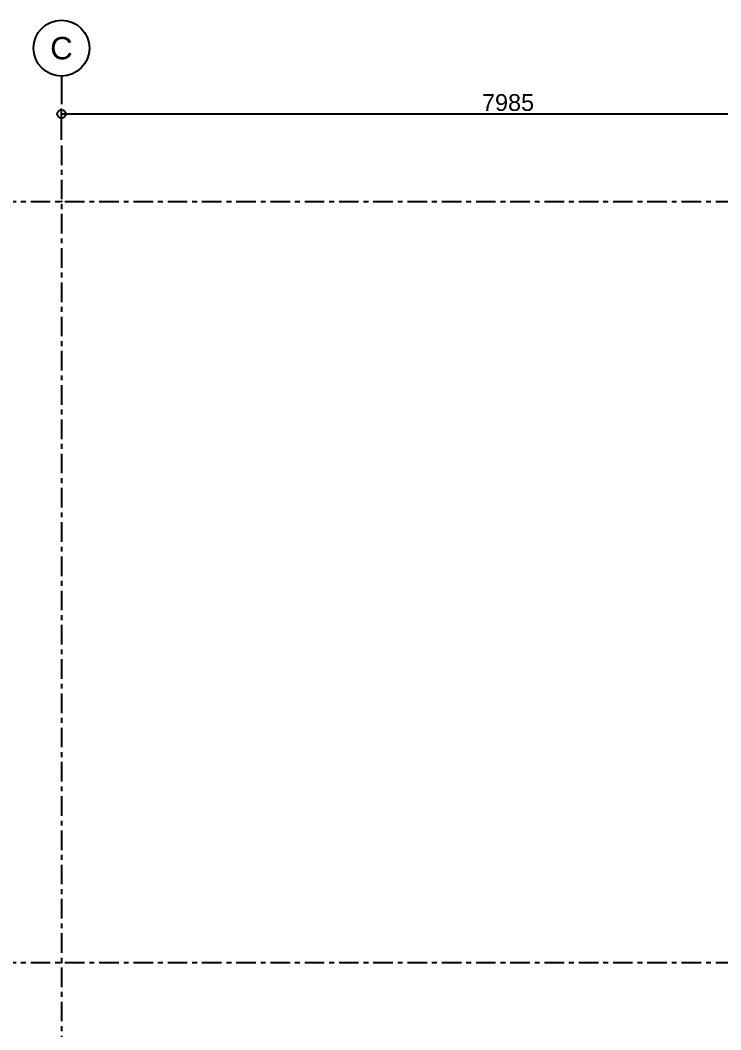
# Model space of a CAD drawing. Header units: millimetres. Extents: x -1379 to 1385823, y -4884429 to 548763.
# Drawn here: x 732912 to 739176, y -2311871 to -2302844 of the extents above; entities that cross this region are included whole.
import ezdxf
from ezdxf.enums import TextEntityAlignment as Align

# ---------------------------------------------------------------- set-up
doc = ezdxf.new("R2010")
doc.units = ezdxf.units.MM
doc.linetypes.add('CENTER', pattern=[50.8, 31.75, -6.35, 6.35, -6.35])
doc.linetypes.add('TA_GL_000.70000', pattern=[1.925, 0.7, -0.175, 0.175, -0.175, 0.7])
for name, color, linetype in [('000 - 0_SYM_DWG_GRID-BUBBLE_MAIN_COLOR_6', 7, 'Continuous'), ('000 - 0_SYM_DWG_GRIDLINE_MAIN_COLOR_251', 7, 'Continuous'), ('000 - 0_SYM_DWG_SLOPE-SYM_TEXT_COLOR_3', 7, 'Continuous'), ('000 - D I M', 7, 'Continuous'), ('000 - GRID', 7, 'CENTER')]:
    doc.layers.add(name, color=color, linetype=linetype)
doc.styles.add('ARIAL', font='arial.ttf')
doc.styles.add('FAMELINE_FOR_CKST', font='arial.ttf')
doc.styles.add('TA', font='', dxfattribs={"height": 4.5})
doc.styles.get('TA').set_extended_font_data('Cordia New')
doc.dimstyles.new('FAMELINE-CKST_C-C', dxfattribs={"dimtxt": 0.3, "dimasz": 0.15, "dimexe": 0.1, "dimexo": 0.1, "dimgap": 0.05, "dimtad": 1, "dimzin": 0, "dimdsep": 46, "dimtxsty": 'FAMELINE_FOR_CKST', "dimblk": 'ORIGIN', "dimblk1": 'ORIGIN', "dimblk2": 'ORIGIN', "dimsah": 1, "dimcen": 0.1, "dimdle": 0.1, "dimclrd": 7, "dimclre": 7, "dimclrt": 7, "dimadec": 0, "dimazin": 0, "dimtfac": 1, "dimtix": 1, "dimtmove": 2, "dimatfit": 3, "dimfxl": 1, "dimtolj": 1, "dimtzin": 0, "dimlwd": -1, "dimlwe": -1, "dimarcsym": 0})

# ---------------------------------------------------------------- blocks, each defined once
blk = doc.blocks.new('*U1926')
at = {"layer": '000 - 0_SYM_DWG_GRID-BUBBLE_MAIN_COLOR_6', "color": 7}
blk.add_line((22.4, 0), (17.4, 0), dxfattribs=at)
blk.add_circle((27.4, 0), 5, dxfattribs=at)
at = {"layer": '000 - 0_SYM_DWG_GRIDLINE_MAIN_COLOR_251', "color": 7, "linetype": 'ByBlock', "ltscale": 5}
blk.add_line((10, 0), (-321.4, 0), dxfattribs=at)
at = {"layer": '000 - 0_SYM_DWG_GRIDLINE_MAIN_COLOR_251', "color": 7}
blk.add_point((0, 0), dxfattribs=at)
at = {"color": 7, "style": 'TA', "flags": 1}
blk.add_attdef('LOCATION', (6, -6), '', height=4.5, rotation=270, dxfattribs=at)
at = {"layer": '000 - 0_SYM_DWG_SLOPE-SYM_TEXT_COLOR_3', "color": 7, "style": 'ARIAL'}
blk.add_attdef('GRID-HEAD', text='', height=4, rotation=270, dxfattribs=at).set_placement((27.4, 0), align=Align.MIDDLE_CENTER)
blk = doc.blocks.new('*U1925')
at = {"layer": '000 - 0_SYM_DWG_GRIDLINE_MAIN_COLOR_251', "color": 7, "linetype": 'ByBlock', "ltscale": 5}
blk.add_line((30, 0), (-408.5, 0), dxfattribs=at)
at = {"layer": '000 - 0_SYM_DWG_GRIDLINE_MAIN_COLOR_251', "color": 7}
blk.add_point((0, 0), dxfattribs=at)
at = {"color": 7, "style": 'TA', "flags": 1}
blk.add_attdef('LOCATION', (6, -6), '', height=4.5, rotation=270, dxfattribs=at)
at = {"layer": '000 - 0_SYM_DWG_SLOPE-SYM_TEXT_COLOR_3', "color": 7, "style": 'ARIAL'}
blk.add_attdef('GRID-HEAD', text='', height=4, rotation=180, dxfattribs=at).set_placement((50, 0), align=Align.MIDDLE_CENTER)
blk = doc.blocks.new('_Origin')
at = {"color": 7, "linetype": 'ByBlock', "lineweight": -2}
blk.add_line((0, 0), (-1, 0), dxfattribs=at)
blk.add_circle((0, 0), 0.5, dxfattribs=at)
blk = doc.blocks.new('*D2263')
at = {"layer": '000 - D I M', "color": 7, "transparency": 16777216}
for p, q in [((0, 550), (0, 831.2)), ((7985, 550), (7985, 831.2)), ((75, 781.2), (7910, 781.2))]:
    blk.add_line(p, q, dxfattribs=at)
at = {"layer": 'Defpoints', "color": 7, "transparency": 16777216}
for p in [(7985, 781.2), (0, 500), (7985, 500)]:
    blk.add_point(p, dxfattribs=at)
at = {"layer": '000 - D I M', "color": 7, "transparency": 16777216, "xscale": 75, "yscale": 75, "zscale": 75, "rotation": 180}
blk.add_blockref('_Origin', (0, 781.2), dxfattribs=at)
at = {"layer": '000 - D I M', "color": 7, "transparency": 16777216, "xscale": 75, "yscale": 75, "zscale": 75}
blk.add_blockref('_Origin', (7985, 781.2), dxfattribs=at)
at = {"layer": '000 - D I M', "color": 7, "transparency": 16777216, "insert": (3992.5, 882.8), "char_height": 150, "attachment_point": 5, "style": 'FAMELINE_FOR_CKST'}
blk.add_mtext('\\A1;7985', dxfattribs=at)
blk = doc.blocks.new('C-1-IV01_REV00_20260614-171844_LOPF_DIMS')
at = {"layer": '000 - GRID', "color": 7, "linetype": 'TA_GL_000.70000', "xscale": 50.00000000000007, "yscale": 50.00000000000007, "zscale": 50.00000000000007, "rotation": 90}
blk.add_blockref('*U1926', (0, 0), dxfattribs=at).add_auto_attribs({'GRID-HEAD': 'C'})
at = {"layer": '000 - GRID', "color": 7, "linetype": 'TA_GL_000.70000', "xscale": 50.00000000000004, "yscale": 50.00000000000004, "zscale": 50.00000000000004, "rotation": 180}
for p in [(0, 0), (0, -6805)]:
    blk.add_blockref('*U1925', p, dxfattribs=at)
at = {"layer": '000 - D I M', "color": 7}
dim = blk.add_linear_dim(base=(7985, 781.2), p1=(0, 500), p2=(7985, 500), angle=180, dimstyle='FAMELINE-CKST_C-C', override={"dimscale": 500, "dimdec": 0, "dimlfac": 1, "dimclrd": 7, "dimclre": 7, "dimclrt": 7}, dxfattribs=at)
dim.commit()
dim.dimension.update_dxf_attribs({"geometry": '*D2263', "text_midpoint": (3992.5, 882.8)})

msp = doc.modelspace()

# ---------------------------------------------------------------- block references
at = {"color": 7}
msp.add_blockref('C-1-IV01_REV00_20260614-171844_LOPF_DIMS', (733280.9, -2304463.7), dxfattribs=at)

doc.saveas('drawing.dxf')
